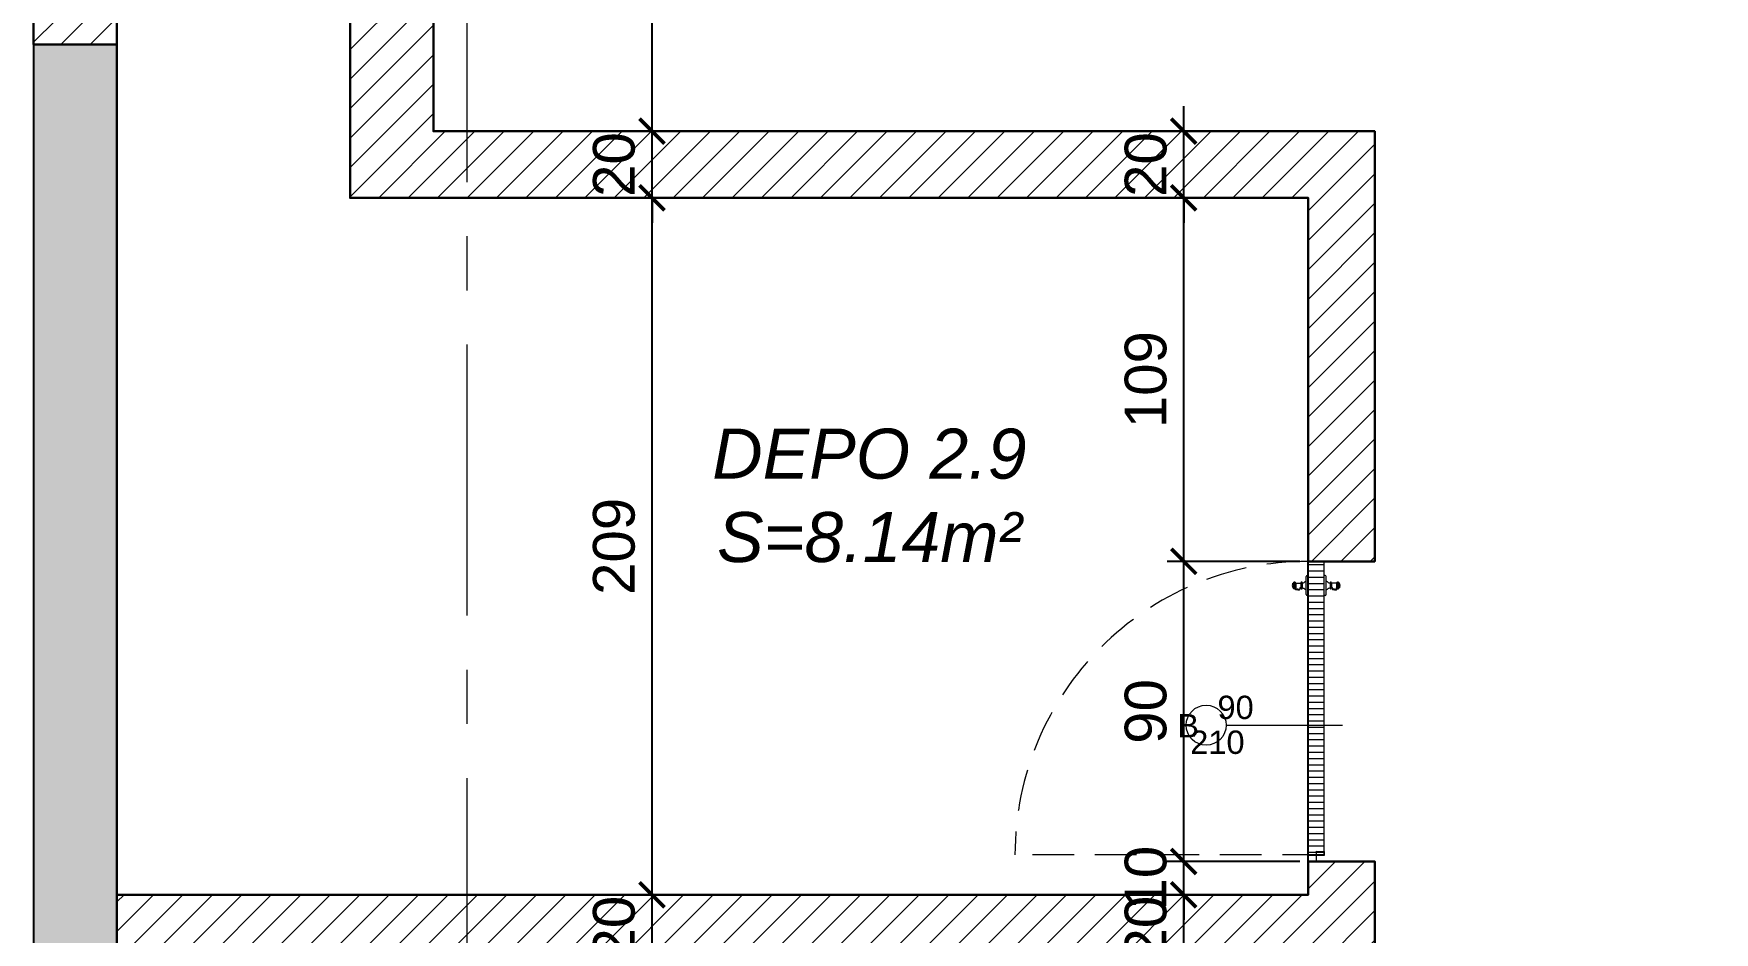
# Model space of a CAD drawing. Header units: centimetres. Extents: x 54080 to 84019, y -57712 to -39496.
# Drawn here: x 56108 to 56612, y -51799 to -51529 of the extents above; entities that cross this region are included whole.
import ezdxf

# ---------------------------------------------------------------- set-up
doc = ezdxf.new("R2010")
doc.units = ezdxf.units.CM
doc.header["$LTSCALE"] = 50
doc.header["$MEASUREMENT"] = 0
for name, pattern in [('AXES', [2, 1.25, -0.25, 0.25, -0.25]), ('CACHE', [0.375, 0.25, -0.125]), ('CONTINU', [0])]:
    doc.linetypes.add(name, pattern=pattern)
doc.layers.get('0').update_dxf_attribs({"color": 8})
for name, color, linetype in [('AXES', 10, 'AXES'), ('BETON COUPE', 3, 'CONTINU'), ('BETON TRAME', 252, 'Continuous'), ('COTE 50ème', 1, 'Continuous'), ('TEXTE', 7, 'Continuous')]:
    doc.layers.add(name, color=color, linetype=linetype)
for name, color, linetype, lineweight in [('BETON HACHURE', 253, 'Continuous', 13), ('door', 44, 'Continuous', 5), ('MACONNERIE COUPE', 7, 'Continuous', 30), ('MACONNERIE HACHURE', 253, 'Continuous', 13)]:
    doc.layers.add(name, color=color, linetype=linetype, lineweight=lineweight)
doc.layers.add('FMULT', color=150, linetype='Continuous', plot=False)
doc.styles.add('GENERATED_STYLE_1', font='arial.ttf')
doc.styles.add('RS_TEXT_1.50', font='arial.ttf', dxfattribs={"height": 12.5})
doc.styles.add('RS_TXT_50', font='arial.ttf', dxfattribs={"height": 12.5})
doc.dimstyles.new('RS_50CM_LINEAIRE', dxfattribs={"dimscale": 5, "dimtxt": 12.5, "dimasz": 1.5, "dimexe": 1, "dimexo": 2.5, "dimgap": 1, "dimtad": 1, "dimdec": 1, "dimrnd": 0.5, "dimdsep": 46, "dimtxsty": 'RS_TXT_50', "dimblk1": 'ARCHTICK', "dimblk2": 'ARCHTICK', "dimsah": 1, "dimcen": 2.5, "dimdle": 1, "dimclrt": 4, "dimadec": 0, "dimazin": 2, "dimtfac": 1, "dimtdec": 1, "dimtix": 1, "dimtmove": 2, "dimatfit": 3, "dimfxl": 1, "dimtolj": 1, "dimtzin": 0, "dimarcsym": 0})

# ---------------------------------------------------------------- blocks, each defined once
blk = doc.blocks.new('A$C99aa3423')
at = {"layer": 'AXES', "lineweight": 5, "ltscale": 1.3}
blk.add_line((35, 1580), (35, -1344.97), dxfattribs=at)
blk = doc.blocks.new('_ArchTick')
at = {"color": 0, "linetype": 'ByBlock', "const_width": 0.15}
blk.add_lwpolyline([(-0.5, -0.5), (0.5, 0.5)], dxfattribs=at)
blk = doc.blocks.new('*D933')
at = {"layer": 'COTE 50ème', "color": 0, "lineweight": -2, "ltscale": 0.5, "transparency": 16777216}
for p, q in [((56293.27, -51787.36), (56293.27, -51779.86)), ((56270.17, -51787.36), (56298.27, -51787.36)), ((56293.27, -51807.36), (56293.27, -51787.36)), ((56270.17, -51807.36), (56298.27, -51807.36)), ((56293.27, -51807.36), (56293.27, -51814.86))]:
    blk.add_line(p, q, dxfattribs=at)
at = {"layer": 'Defpoints', "color": 0, "ltscale": 0.5, "transparency": 16777216}
for p in [(56257.67, -51787.36), (56293.27, -51787.36), (56257.67, -51807.36)]:
    blk.add_point(p, dxfattribs=at)
at = {"layer": 'COTE 50ème', "color": 0, "lineweight": -2, "ltscale": 0.5, "transparency": 16777216, "xscale": 7.5, "yscale": 7.5, "zscale": 7.5}
for p, rotation in [((56293.27, -51787.36), 270), ((56293.27, -51807.36), 90)]:
    blk.add_blockref('_ArchTick', p, dxfattribs=dict(at, rotation=rotation))
at = {"layer": 'COTE 50ème', "color": 4, "ltscale": 0.5, "transparency": 16777216, "insert": (56281.88, -51797.36), "char_height": 12.5, "attachment_point": 5, "rotation": 90, "style": 'RS_TXT_50'}
blk.add_mtext('\\A1;20', dxfattribs=at)
blk = doc.blocks.new('*D934')
at = {"layer": 'COTE 50ème', "color": 0, "lineweight": -2, "ltscale": 0.5, "transparency": 16777216}
for p, q in [((56293.27, -51792.36), (56293.27, -51573.36)), ((56250.17, -51578.36), (56298.27, -51578.36)), ((56270.17, -51787.36), (56298.27, -51787.36))]:
    blk.add_line(p, q, dxfattribs=at)
at = {"layer": 'Defpoints', "color": 0, "ltscale": 0.5, "transparency": 16777216}
for p in [(56237.67, -51578.36), (56293.27, -51578.36), (56257.67, -51787.36)]:
    blk.add_point(p, dxfattribs=at)
at = {"layer": 'COTE 50ème', "color": 0, "lineweight": -2, "ltscale": 0.5, "transparency": 16777216, "xscale": 7.5, "yscale": 7.5, "zscale": 7.5}
for p, rotation in [((56293.27, -51578.36), 90), ((56293.27, -51787.36), 270)]:
    blk.add_blockref('_ArchTick', p, dxfattribs=dict(at, rotation=rotation))
at = {"layer": 'COTE 50ème', "color": 4, "ltscale": 0.5, "transparency": 16777216, "insert": (56281.88, -51682.86), "char_height": 12.5, "attachment_point": 5, "rotation": 90, "style": 'RS_TXT_50'}
blk.add_mtext('\\A1;209', dxfattribs=at)
blk = doc.blocks.new('*D935')
at = {"layer": 'COTE 50ème', "color": 0, "lineweight": -2, "ltscale": 0.5, "transparency": 16777216}
for p, q in [((56293.27, -51558.36), (56293.27, -51550.86)), ((56262.73, -51558.36), (56298.27, -51558.36)), ((56293.27, -51578.36), (56293.27, -51558.36)), ((56250.17, -51578.36), (56298.27, -51578.36)), ((56293.27, -51578.36), (56293.27, -51585.86))]:
    blk.add_line(p, q, dxfattribs=at)
at = {"layer": 'Defpoints', "color": 0, "ltscale": 0.5, "transparency": 16777216}
for p in [(56250.23, -51558.36), (56293.27, -51558.36), (56237.67, -51578.36)]:
    blk.add_point(p, dxfattribs=at)
at = {"layer": 'COTE 50ème', "color": 0, "lineweight": -2, "ltscale": 0.5, "transparency": 16777216, "xscale": 7.5, "yscale": 7.5, "zscale": 7.5}
for p, rotation in [((56293.27, -51558.36), 270), ((56293.27, -51578.36), 90)]:
    blk.add_blockref('_ArchTick', p, dxfattribs=dict(at, rotation=rotation))
at = {"layer": 'COTE 50ème', "color": 4, "ltscale": 0.5, "transparency": 16777216, "insert": (56281.88, -51568.36), "char_height": 12.5, "attachment_point": 5, "rotation": 90, "style": 'RS_TXT_50'}
blk.add_mtext('\\A1;20', dxfattribs=at)
blk = doc.blocks.new('*D936')
at = {"layer": 'COTE 50ème', "color": 0, "lineweight": -2, "ltscale": 0.5, "transparency": 16777216}
for p, q in [((56293.27, -51563.36), (56293.27, -51412.36)), ((56240.17, -51417.36), (56298.27, -51417.36)), ((56262.73, -51558.36), (56298.27, -51558.36))]:
    blk.add_line(p, q, dxfattribs=at)
at = {"layer": 'Defpoints', "color": 0, "ltscale": 0.5, "transparency": 16777216}
for p in [(56227.67, -51417.36), (56293.27, -51417.36), (56250.23, -51558.36)]:
    blk.add_point(p, dxfattribs=at)
at = {"layer": 'COTE 50ème', "color": 0, "lineweight": -2, "ltscale": 0.5, "transparency": 16777216, "xscale": 7.5, "yscale": 7.5, "zscale": 7.5}
for p, rotation in [((56293.27, -51417.36), 90), ((56293.27, -51558.36), 270)]:
    blk.add_blockref('_ArchTick', p, dxfattribs=dict(at, rotation=rotation))
at = {"layer": 'COTE 50ème', "color": 4, "ltscale": 0.5, "transparency": 16777216, "insert": (56281.99, -51487.86), "char_height": 12.5, "attachment_point": 5, "rotation": 90, "style": 'RS_TXT_50'}
blk.add_mtext('\\A1;141', dxfattribs=at)
blk = doc.blocks.new('*D1187')
at = {"layer": 'COTE 50ème', "color": 0, "lineweight": -2, "ltscale": 0.5, "transparency": 16777216}
for p, q in [((56452.83, -51787.36), (56452.83, -51779.86)), ((56477.67, -51787.36), (56447.83, -51787.36)), ((56452.83, -51807.36), (56452.83, -51787.36)), ((56477.67, -51807.36), (56447.83, -51807.36)), ((56452.83, -51807.36), (56452.83, -51814.86))]:
    blk.add_line(p, q, dxfattribs=at)
at = {"layer": 'Defpoints', "color": 0, "ltscale": 0.5, "transparency": 16777216}
for p in [(56452.83, -51787.36), (56490.17, -51787.36), (56490.17, -51807.36)]:
    blk.add_point(p, dxfattribs=at)
at = {"layer": 'COTE 50ème', "color": 0, "lineweight": -2, "ltscale": 0.5, "transparency": 16777216, "xscale": 7.5, "yscale": 7.5, "zscale": 7.5}
for p, rotation in [((56452.83, -51787.36), 270), ((56452.83, -51807.36), 90)]:
    blk.add_blockref('_ArchTick', p, dxfattribs=dict(at, rotation=rotation))
at = {"layer": 'COTE 50ème', "color": 4, "ltscale": 0.5, "transparency": 16777216, "insert": (56441.45, -51797.36), "char_height": 12.5, "attachment_point": 5, "rotation": 90, "style": 'RS_TXT_50'}
blk.add_mtext('\\A1;20', dxfattribs=at)
blk = doc.blocks.new('*D1188')
at = {"layer": 'COTE 50ème', "color": 0, "lineweight": -2, "ltscale": 0.5, "transparency": 16777216}
for p, q in [((56452.83, -51777.36), (56452.83, -51769.86)), ((56487.67, -51777.36), (56447.83, -51777.36)), ((56452.83, -51787.36), (56452.83, -51777.36)), ((56477.67, -51787.36), (56447.83, -51787.36)), ((56452.83, -51787.36), (56452.83, -51794.86))]:
    blk.add_line(p, q, dxfattribs=at)
at = {"layer": 'Defpoints', "color": 0, "ltscale": 0.5, "transparency": 16777216}
for p in [(56452.83, -51777.36), (56500.17, -51777.36), (56490.17, -51787.36)]:
    blk.add_point(p, dxfattribs=at)
at = {"layer": 'COTE 50ème', "color": 0, "lineweight": -2, "ltscale": 0.5, "transparency": 16777216, "xscale": 7.5, "yscale": 7.5, "zscale": 7.5}
for p, rotation in [((56452.83, -51777.36), 270), ((56452.83, -51787.36), 90)]:
    blk.add_blockref('_ArchTick', p, dxfattribs=dict(at, rotation=rotation))
at = {"layer": 'COTE 50ème', "color": 4, "ltscale": 0.5, "transparency": 16777216, "insert": (56441.45, -51782.36), "char_height": 12.5, "attachment_point": 5, "rotation": 90, "style": 'RS_TXT_50'}
blk.add_mtext('\\A1;10', dxfattribs=at)
blk = doc.blocks.new('*D1189')
at = {"layer": 'COTE 50ème', "color": 0, "lineweight": -2, "ltscale": 0.5, "transparency": 16777216}
for p, q in [((56452.83, -51782.36), (56452.83, -51682.36)), ((56487.67, -51687.36), (56447.83, -51687.36)), ((56487.67, -51777.36), (56447.83, -51777.36))]:
    blk.add_line(p, q, dxfattribs=at)
at = {"layer": 'Defpoints', "color": 0, "ltscale": 0.5, "transparency": 16777216}
for p in [(56452.83, -51687.36), (56500.17, -51687.36), (56500.17, -51777.36)]:
    blk.add_point(p, dxfattribs=at)
at = {"layer": 'COTE 50ème', "color": 0, "lineweight": -2, "ltscale": 0.5, "transparency": 16777216, "xscale": 7.5, "yscale": 7.5, "zscale": 7.5}
for p, rotation in [((56452.83, -51687.36), 90), ((56452.83, -51777.36), 270)]:
    blk.add_blockref('_ArchTick', p, dxfattribs=dict(at, rotation=rotation))
at = {"layer": 'COTE 50ème', "color": 4, "ltscale": 0.5, "transparency": 16777216, "insert": (56441.45, -51732.36), "char_height": 12.5, "attachment_point": 5, "rotation": 90, "style": 'RS_TXT_50'}
blk.add_mtext('\\A1;90', dxfattribs=at)
blk = doc.blocks.new('*D1190')
at = {"layer": 'COTE 50ème', "color": 0, "lineweight": -2, "ltscale": 0.5, "transparency": 16777216}
for p, q in [((56452.83, -51692.36), (56452.83, -51573.36)), ((56477.67, -51578.36), (56447.83, -51578.36)), ((56487.67, -51687.36), (56447.83, -51687.36))]:
    blk.add_line(p, q, dxfattribs=at)
at = {"layer": 'Defpoints', "color": 0, "ltscale": 0.5, "transparency": 16777216}
for p in [(56452.83, -51578.36), (56490.17, -51578.36), (56500.17, -51687.36)]:
    blk.add_point(p, dxfattribs=at)
at = {"layer": 'COTE 50ème', "color": 0, "lineweight": -2, "ltscale": 0.5, "transparency": 16777216, "xscale": 7.5, "yscale": 7.5, "zscale": 7.5}
for p, rotation in [((56452.83, -51578.36), 90), ((56452.83, -51687.36), 270)]:
    blk.add_blockref('_ArchTick', p, dxfattribs=dict(at, rotation=rotation))
at = {"layer": 'COTE 50ème', "color": 4, "ltscale": 0.5, "transparency": 16777216, "insert": (56441.45, -51632.86), "char_height": 12.5, "attachment_point": 5, "rotation": 90, "style": 'RS_TXT_50'}
blk.add_mtext('\\A1;109', dxfattribs=at)
blk = doc.blocks.new('*D1191')
at = {"layer": 'COTE 50ème', "color": 0, "lineweight": -2, "ltscale": 0.5, "transparency": 16777216}
for p, q in [((56452.83, -51558.36), (56452.83, -51550.86)), ((56477.67, -51558.36), (56447.83, -51558.36)), ((56452.83, -51578.36), (56452.83, -51558.36)), ((56477.67, -51578.36), (56447.83, -51578.36)), ((56452.83, -51578.36), (56452.83, -51585.86))]:
    blk.add_line(p, q, dxfattribs=at)
at = {"layer": 'Defpoints', "color": 0, "ltscale": 0.5, "transparency": 16777216}
for p in [(56452.83, -51558.36), (56490.17, -51558.36), (56490.17, -51578.36)]:
    blk.add_point(p, dxfattribs=at)
at = {"layer": 'COTE 50ème', "color": 0, "lineweight": -2, "ltscale": 0.5, "transparency": 16777216, "xscale": 7.5, "yscale": 7.5, "zscale": 7.5}
for p, rotation in [((56452.83, -51558.36), 270), ((56452.83, -51578.36), 90)]:
    blk.add_blockref('_ArchTick', p, dxfattribs=dict(at, rotation=rotation))
at = {"layer": 'COTE 50ème', "color": 4, "ltscale": 0.5, "transparency": 16777216, "insert": (56441.45, -51568.36), "char_height": 12.5, "attachment_point": 5, "rotation": 90, "style": 'RS_TXT_50'}
blk.add_mtext('\\A1;20', dxfattribs=at)

msp = doc.modelspace()

# ---------------------------------------------------------------- hatches: boundary and pattern name
at = {"layer": 'BETON HACHURE', "transparency": 33554585}
h = msp.add_hatch(dxfattribs=at)
h.set_pattern_fill('ANSI37', color=256, scale=50, angle=270, style=0)
h.set_pattern_definition([(315, (861.459, 19655.393), (4.4194174, 4.4194174), []), (45, (861.459, 19655.393), (-4.4194174, 4.4194174), [])])
h.paths.add_polyline_path([(56357.67, -51847.22), (56382.67, -51847.22), (56382.67, -52172.22), (56357.67, -52172.22)], flags=0)
h.paths.add_polyline_path([(56357.67, -51847.22), (56382.67, -51847.22), (56382.67, -52172.22), (56357.67, -52172.22)], flags=0)
h.paths.add_polyline_path([(58537.67, -51987.36), (58537.67, -52037.36), (58617.67, -52037.36), (58617.67, -51987.36)], flags=0)
h.paths.add_polyline_path([(58157.67, -51987.36), (58157.67, -52037.36), (58237.67, -52037.36), (58237.67, -51987.36)], flags=0)
edge = h.paths.add_edge_path(flags=0)
edge.add_arc((58197.67, -50672.36), 40, 0, 360)
edge = h.paths.add_edge_path(flags=0)
edge.add_arc((58197.67, -49997.36), 40, 0, 360)
edge = h.paths.add_edge_path(flags=0)
edge.add_arc((58197.67, -51272.36), 40, 0, 360)
h.paths.add_polyline_path([(59277.67, -49527.22), (54853.83, -49527.22), (54464.54, -54263.92), (59277.59, -54736.58), (59277.67, -54713.51)])
edge = h.paths.add_edge_path(flags=0)
edge.add_arc((58197.67, -51272.36), 40, 0, 360)
h.paths.add_polyline_path([(56982.67, -49552.22), (56982.67, -49972.36), (57007.67, -49972.36), (57007.67, -49552.22), (58577.68, -49552.22), (58577.67, -50022.36), (58617.67, -50022.36), (58617.67, -49552.22), (59247.67, -49552.22), (59247.67, -51282.36), (58617.67, -51282.36), (58617.67, -50647.36), (58577.67, -50647.36), (58577.67, -51312.36), (59247.67, -51312.36), (59247.67, -52057.36), (58577.67, -52057.36), (58577.67, -53447.36), (58617.67, -53447.36), (58617.67, -52087.36), (59247.67, -52087.36), (59247.67, -54709.01), (58245.17, -54610.07), (58245.17, -54122.36), (58220.17, -54122.36), (58220.17, -54607.62), (56915.17, -54479.46), (56915.17, -54122.36), (56890.17, -54122.36), (56890.17, -54477.01), (55702.67, -54360.39), (55702.67, -54122.36), (55652.67, -54122.36), (55652.67, -54355.48), (54491.47, -54241.45), (54666.86, -52107.36), (54872.67, -52107.36), (54872.67, -52057.36), (54670.97, -52057.36), (54672.82, -52037.36), (54872.67, -52037.36), (54872.67, -51987.36), (54676.72, -51987.36), (54733.43, -51297.36), (54872.67, -51297.36), (54872.67, -51247.36), (54737.54, -51247.36), (54782.74, -50697.36), (54872.67, -50697.36), (54872.67, -50647.36), (54786.85, -50647.36), (54876.86, -49552.22), (55655.17, -49552.22), (55655.17, -49972.36), (55680.17, -49972.36), (55680.17, -49552.22)], flags=16)
h.paths.add_polyline_path([(58157.67, -51232.36), (58157.67, -51312.36), (58237.67, -51312.36), (58237.67, -51232.36)], flags=0)
at = {"layer": 'BETON TRAME', "transparency": 33554559}
h = msp.add_hatch(color=256, dxfattribs=at)
h.dxf.hatch_style = 1
h.paths.add_polyline_path([(55742.67, -51297.36), (55707.67, -51297.36), (55707.67, -50647.36), (55742.67, -50647.36), (55742.67, -50822.36), (56202.67, -50822.36), (56202.67, -50647.36), (56237.67, -50647.36), (56237.67, -51297.36), (56202.67, -51297.36), (56202.67, -50862.36), (55992.67, -50862.36), (55992.67, -51192.36), (55952.67, -51192.36), (55952.67, -50862.36), (55742.67, -50862.36)])
h.paths.add_polyline_path([(54872.67, -49972.36), (54872.67, -50022.36), (55022.67, -50022.36), (55022.67, -49972.36)])
h.paths.add_polyline_path([(55592.67, -49972.36), (55592.67, -50022.36), (55742.67, -50022.36), (55742.67, -49972.36)])
h.paths.add_polyline_path([(56202.67, -49972.36), (56202.67, -50022.36), (56352.67, -50022.36), (56352.67, -49972.36)])
h.paths.add_polyline_path([(56922.67, -49972.36), (56922.67, -50022.36), (57072.67, -50022.36), (57072.67, -49972.36)])
h.paths.add_polyline_path([(56922.67, -50647.36), (56922.67, -50697.36), (57072.67, -50697.36), (57072.67, -50647.36)])
h.paths.add_polyline_path([(54872.67, -50647.36), (54872.67, -50697.36), (55022.67, -50697.36), (55022.67, -50647.36)])
h.paths.add_polyline_path([(54872.67, -51247.36), (54872.67, -51297.36), (55022.67, -51297.36), (55022.67, -51247.36)])
h.paths.add_polyline_path([(56922.67, -51247.36), (56922.67, -51297.36), (57072.67, -51297.36), (57072.67, -51247.36)])
h.paths.add_polyline_path([(56922.67, -51987.36), (56922.67, -52037.36), (57072.67, -52037.36), (57072.67, -51987.36)])
h.paths.add_polyline_path([(55022.67, -52037.36), (55022.67, -51987.36), (54872.67, -51987.36), (54872.67, -52037.36)])
h.paths.add_polyline_path([(55687.67, -51987.36), (55687.67, -52037.36), (55812.67, -52037.36), (55812.67, -51987.36)])
h.paths.add_polyline_path([(56132.67, -51987.36), (56132.67, -52037.36), (56257.67, -52037.36), (56257.67, -51987.36)])
h.paths.add_polyline_path([(56107.67, -52037.36), (56132.67, -52037.36), (56132.67, -51532.36), (56107.67, -51532.36)])
h.paths.add_polyline_path([(55812.67, -52037.36), (55837.67, -52037.36), (55837.67, -51532.36), (55812.67, -51532.36)])
at = {"layer": 'door'}
h = msp.add_hatch(dxfattribs=at)
h.set_pattern_fill('ANSI31', color=256, scale=15, angle=855)
h.set_pattern_definition([(180, (103793.602, -189662.0757), (-3e-15, -1.875), [])])
h.paths.add_polyline_path([(56494.94, -51775.39), (56494.94, -51687.36), (56490.22, -51687.36), (56490.22, -51775.39)])
at = {"layer": 'MACONNERIE HACHURE'}
h = msp.add_hatch(dxfattribs=at)
h.set_pattern_fill('ANSI31', color=256, scale=50, style=0)
h.paths.add_polyline_path([(54872.67, -54083.63), (54897.67, -54083.63), (54897.67, -54067.36), (54872.67, -54067.36)])
h.paths.add_polyline_path([(54760.13, -53887.22), (54520.58, -53887.22), (54522.64, -53862.22), (54760.13, -53862.22)])
h.paths.add_polyline_path([(54872.67, -54017.36), (54872.67, -53887.22), (54850.13, -53887.22), (54850.13, -53862.22), (54897.67, -53862.22), (54897.67, -54017.36)])
h.paths.add_polyline_path([(54872.67, -54173.63), (54897.67, -54173.63), (54897.67, -54281.34), (54872.67, -54278.88)])
h.paths.add_polyline_path([(54505.78, -54067.36), (54507.82, -54042.46), (54872.67, -54042.36), (54872.67, -54067.36)])
h.paths.add_polyline_path([(58577.67, -52057.36), (58597.67, -52057.36), (58597.67, -52037.36), (58577.67, -52037.36)])
h.paths.add_polyline_path([(55842.67, -50672.36), (56202.67, -50672.36), (56202.67, -50647.36), (55842.67, -50647.36)])
h.paths.add_polyline_path([(55752.67, -50672.36), (55742.67, -50672.36), (55742.67, -50647.36), (55752.67, -50647.36)])
h.paths.add_polyline_path([(57077.67, -53447.36), (57437.67, -53447.36), (57437.67, -53422.36), (57077.67, -53422.36)])
h.paths.add_polyline_path([(56987.67, -53447.36), (56977.67, -53447.36), (56977.67, -53422.36), (56987.67, -53422.36)])
h.paths.add_polyline_path([(58777.67, -49872.22), (58777.67, -49882.22), (58757.67, -49882.22), (58757.67, -49872.22), (58717.67, -49872.22), (58717.67, -49852.22), (59252.67, -49852.22), (59252.67, -49872.22)])
h.paths.add_polyline_path([(58777.67, -50092.22), (58777.67, -50102.22), (58757.67, -50102.22), (58757.67, -49972.22), (58777.67, -49972.22), (58777.67, -50072.22), (59252.67, -50072.22), (59252.67, -50092.22)])
h.paths.add_polyline_path([(58777.67, -50312.22), (58777.67, -50322.22), (58757.67, -50322.22), (58757.67, -50192.22), (58777.67, -50192.22), (58777.67, -50292.22), (59252.67, -50292.22), (59252.67, -50312.22)])
h.paths.add_polyline_path([(58777.67, -50532.22), (58777.67, -50542.22), (58757.67, -50542.22), (58757.67, -50412.22), (58777.67, -50412.22), (58777.67, -50512.22), (59247.67, -50512.22), (59247.67, -50532.22)])
h.paths.add_polyline_path([(58757.67, -50762.22), (58757.67, -50632.22), (58777.67, -50632.22), (58777.67, -50732.22), (59252.67, -50732.22), (59252.67, -50752.22), (58777.67, -50752.22), (58777.67, -50762.22)])
h.paths.add_polyline_path([(58777.67, -50852.22), (58757.67, -50852.22), (58757.67, -50952.22), (58717.67, -50952.22), (58717.67, -50972.22), (59252.67, -50972.22), (59252.67, -50952.22), (58777.67, -50952.22)])
h.paths.add_polyline_path([(58627.67, -49872.22), (58617.67, -49872.22), (58617.67, -49852.22), (58627.67, -49852.22)])
h.paths.add_polyline_path([(58627.67, -50972.22), (58617.67, -50972.22), (58617.67, -50952.22), (58627.67, -50952.22)])
h.paths.add_polyline_path([(58577.67, -51947.36), (58597.67, -51947.36), (58597.67, -51987.36), (58577.67, -51987.36)])
h.paths.add_polyline_path([(58577.67, -51747.36), (58597.67, -51747.36), (58597.67, -51312.36), (58577.67, -51312.36)])
h.paths.add_polyline_path([(57052.67, -52057.36), (57072.67, -52057.36), (57072.67, -52037.36), (57052.67, -52037.36)])
h.paths.add_polyline_path([(56237.67, -52057.36), (56257.67, -52057.36), (56257.67, -52037.36), (56237.67, -52037.36)])
h.paths.add_polyline_path([(55707.67, -52087.36), (55727.67, -52087.36), (55727.67, -52037.36), (55707.67, -52037.36)])
h.paths.add_polyline_path([(55837.67, -52007.36), (56107.67, -52007.36), (56107.67, -51987.36), (55837.67, -51987.36)])
h.paths.add_polyline_path([(57072.67, -52107.36), (57342.67, -52107.36), (57342.67, -52087.36), (57072.67, -52087.36)])
h.paths.add_polyline_path([(56670.17, -51987.36), (56670.17, -52097.36), (56690.17, -52097.36), (56690.17, -52007.36), (56922.67, -52007.36), (56922.67, -51987.36)])
h.paths.add_polyline_path([(56670.17, -52297.36), (56690.17, -52297.36), (56690.17, -52217.36), (57047.67, -52217.36), (57047.67, -52197.36), (56690.17, -52197.36), (56690.17, -52187.36), (56670.17, -52187.36)])
h.paths.add_polyline_path([(56670.17, -52497.36), (56690.17, -52497.36), (56690.17, -52417.36), (57047.67, -52417.36), (57047.67, -52397.36), (56690.17, -52397.36), (56690.17, -52387.36), (56670.17, -52387.36)])
h.paths.add_polyline_path([(56510.17, -52797.36), (56510.17, -52787.36), (56490.17, -52787.36), (56490.17, -52797.36), (56257.67, -52797.36), (56257.67, -52817.36), (56942.67, -52817.36), (56942.67, -52797.36), (56690.17, -52797.36), (56690.17, -52787.36), (56670.17, -52787.36), (56670.17, -52797.36)])
h.paths.add_polyline_path([(56510.17, -52697.36), (56510.17, -52587.36), (56490.17, -52587.36), (56490.17, -52597.36), (56127.67, -52597.36), (56127.67, -52617.36), (56490.17, -52617.36), (56490.17, -52697.36)])
h.paths.add_polyline_path([(56510.17, -52497.36), (56510.17, -52387.36), (56490.17, -52387.36), (56490.17, -52397.36), (56127.67, -52397.36), (56127.67, -52417.36), (56490.17, -52417.36), (56490.17, -52497.36)])
h.paths.add_polyline_path([(56510.17, -52187.36), (56490.17, -52187.36), (56490.17, -52197.36), (56127.67, -52197.36), (56127.67, -52217.36), (56490.17, -52217.36), (56490.17, -52297.36), (56510.17, -52297.36)])
h.paths.add_polyline_path([(56510.17, -51977.36), (56490.17, -51977.36), (56490.17, -51987.36), (56257.67, -51987.36), (56257.67, -52007.36), (56490.17, -52007.36), (56490.17, -52097.36), (56510.17, -52097.36)])
h.paths.add_polyline_path([(56490.17, -51887.36), (56510.17, -51887.36), (56510.17, -51777.36), (56490.17, -51777.36), (56490.17, -51787.36), (56132.67, -51787.36), (56132.67, -51807.36), (56490.17, -51807.36)])
h.paths.add_polyline_path([(57437.67, -52777.36), (57462.67, -52777.36), (57462.67, -52797.36), (57437.67, -52797.36)])
h.paths.add_polyline_path([(56202.67, -51317.36), (56227.67, -51317.36), (56227.67, -51297.36), (56202.67, -51297.36)])
h.paths.add_polyline_path([(56107.67, -53323.39), (56127.67, -53323.39), (56127.67, -52847.36), (56107.67, -52847.36)])
h.paths.add_polyline_path([(55682.67, -53222.36), (55702.67, -53222.36), (55702.67, -52927.36), (55682.67, -52927.36)])
h.paths.add_polyline_path([(55786, -51192.36), (55742.67, -51192.36), (55742.67, -51152.36), (55786, -51152.36)])
h.paths.add_polyline_path([(55952.67, -51192.36), (55912.67, -51192.36), (55912.67, -51152.36), (55952.67, -51152.36)])
h.paths.add_polyline_path([(56159.34, -51192.36), (56202.67, -51192.36), (56202.67, -51152.36), (56159.34, -51152.36)])
h.paths.add_polyline_path([(55992.67, -51192.36), (56032.67, -51192.36), (56032.67, -51152.36), (55992.67, -51152.36)])
h.paths.add_polyline_path([(57394.34, -52902.36), (57437.67, -52902.36), (57437.67, -52942.36), (57394.34, -52942.36)])
h.paths.add_polyline_path([(57227.67, -52902.36), (57267.67, -52902.36), (57267.67, -52942.36), (57227.67, -52942.36)])
h.paths.add_polyline_path([(57021, -52902.36), (56977.67, -52902.36), (56977.67, -52942.36), (57021, -52942.36)])
h.paths.add_polyline_path([(57187.67, -52902.36), (57147.67, -52902.36), (57147.67, -52942.36), (57187.67, -52942.36)])
h.paths.add_polyline_path([(55941, -52412.36), (55917.67, -52412.36), (55917.67, -52392.36), (55941, -52392.36)])
h.paths.add_polyline_path([(56107.67, -52412.36), (56067.67, -52412.36), (56067.67, -52392.36), (56107.67, -52392.36)])
h.paths.add_polyline_path([(55726, -52412.36), (55702.67, -52412.36), (55702.67, -52392.36), (55726, -52392.36)])
h.paths.add_polyline_path([(55892.67, -52412.36), (55852.67, -52412.36), (55852.67, -52392.36), (55892.67, -52392.36)])
h.paths.add_polyline_path([(55682.67, -52518.36), (55702.67, -52518.36), (55702.67, -52412.36), (55682.67, -52412.36)])
h.paths.add_polyline_path([(55682.67, -52797.36), (55702.67, -52797.36), (55702.67, -52737.36), (55682.67, -52737.36)])
h.paths.add_polyline_path([(56107.67, -52797.36), (56127.67, -52797.36), (56127.67, -52412.36), (56107.67, -52412.36)])
h.paths.add_polyline_path([(57437.67, -52677.36), (57437.67, -52637.36), (57342.67, -52637.36), (57342.67, -52562.36), (57367.67, -52562.36), (57367.67, -52627.36), (57462.67, -52627.36), (57462.67, -52677.36)])
h.paths.add_polyline_path([(56202.67, -51417.36), (56202.67, -51457.36), (56107.67, -51457.36), (56107.67, -51532.36), (56132.67, -51532.36), (56132.67, -51482.36), (56202.67, -51482.36), (56202.67, -51578.36), (56490.17, -51578.36), (56490.17, -51687.36), (56510.17, -51687.36), (56510.17, -51558.36), (56227.67, -51558.36), (56227.67, -51417.36)])
h.paths.add_polyline_path([(55742.67, -51297.36), (55742.67, -51457.36), (55837.67, -51457.36), (55837.67, -51532.36), (55812.67, -51532.36), (55812.67, -51482.36), (55717.67, -51482.36), (55717.67, -51297.36)])
h.paths.add_polyline_path([(56107.67, -53343.36), (55702.67, -53343.36), (55702.67, -53343.36), (56107.67, -53343.36)])
h.paths.add_polyline_path([(56977.67, -52797.36), (56977.67, -52637.36), (57072.67, -52637.36), (57072.67, -52562.36), (57047.67, -52562.36), (57047.67, -52627.36), (56977.67, -52627.36), (56977.67, -52597.36), (56690.17, -52597.36), (56690.17, -52587.36), (56670.17, -52587.36), (56670.17, -52697.36), (56690.17, -52697.36), (56690.17, -52617.36), (56952.67, -52617.36), (56952.67, -52797.36)])

# ---------------------------------------------------------------- linework, layer by layer
at = {"layer": 'BETON COUPE'}
msp.add_lwpolyline([(56107.67, -52037.36), (56132.67, -52037.36), (56132.67, -51532.36), (56107.67, -51532.36)], close=True, dxfattribs=at)
at = {"layer": 'door'}
for p, q in [((56489.62, -51697.3), (56489.62, -51691.9)), ((56489.92, -51691.6), (56490.22, -51691.6)), ((56490.22, -51697.6), (56490.22, -51691.6)), ((56495.24, -51691.6), (56494.94, -51691.6)), ((56494.94, -51697.6), (56494.94, -51691.6)), ((56495.54, -51697.3), (56495.54, -51691.9)), ((56485.58, -51693.92), (56485.7, -51693.92)), ((56485.58, -51694.05), (56485.58, -51693.92)), ((56485.58, -51694.05), (56485.58, -51695.15)), ((56485.58, -51695.15), (56485.58, -51695.28)), ((56485.58, -51695.28), (56485.7, -51695.28)), ((56485.7, -51693.92), (56485.7, -51695.28)), ((56485.95, -51693.67), (56485.95, -51695.53)), ((56486.2, -51695.53), (56486.2, -51693.67)), ((56486.45, -51693.92), (56487.82, -51693.92)), ((56486.45, -51693.92), (56486.45, -51695.28)), ((56486.45, -51695.47), (56486.45, -51695.28)), ((56487.04, -51695.65), (56486.47, -51695.65)), ((56487.04, -51695.87), (56486.47, -51695.87)), ((56487.04, -51695.65), (56487.61, -51695.65)), ((56487.04, -51695.87), (56487.61, -51695.87)), ((56487.63, -51695.47), (56487.63, -51695.47)), ((56487.82, -51695.28), (56487.82, -51695.28)), ((56487.99, -51693.77), (56487.99, -51695.44)), ((56488.39, -51693.77), (56488.39, -51695.44)), ((56496.77, -51693.77), (56496.77, -51695.44)), ((56497.17, -51693.77), (56497.17, -51695.44)), ((56498.71, -51693.92), (56497.34, -51693.92)), ((56497.35, -51695.28), (56497.34, -51695.28)), ((56497.53, -51695.47), (56497.53, -51695.47)), ((56498.12, -51695.65), (56497.55, -51695.65)), ((56498.12, -51695.87), (56497.55, -51695.87)), ((56498.12, -51695.65), (56498.69, -51695.65)), ((56498.12, -51695.87), (56498.69, -51695.87)), ((56498.71, -51693.92), (56498.71, -51695.28)), ((56498.71, -51695.47), (56498.71, -51695.28)), ((56498.96, -51695.53), (56498.96, -51693.67)), ((56499.21, -51693.67), (56499.21, -51695.53)), ((56499.46, -51693.92), (56499.46, -51695.28)), ((56499.58, -51693.92), (56499.46, -51693.92)), ((56499.58, -51695.28), (56499.46, -51695.28)), ((56499.58, -51694.05), (56499.58, -51693.92)), ((56499.58, -51694.05), (56499.58, -51695.15)), ((56499.58, -51695.15), (56499.58, -51695.28)), ((56489.92, -51697.6), (56490.22, -51697.6)), ((56495.24, -51697.6), (56494.94, -51697.6)), ((56465.56, -51736.49), (56500.52, -51736.49))]:
    msp.add_line(p, q, dxfattribs=at)
at = {"layer": 'door', "linetype": 'CACHE'}
msp.add_line((56494.94, -51775.39), (56402.19, -51775.39), dxfattribs=at)
at = {"layer": 'door'}
for points in [[(56494.94, -51775.39), (56494.94, -51687.36), (56490.22, -51687.36), (56490.22, -51775.39), (56494.94, -51775.39)], [(56492.67, -51777.36), (56492.67, -51774.22), (56494.99, -51774.34), (56494.99, -51775.6), (56490.17, -51775.6), (56490.17, -51777.36), (56492.67, -51777.36)]]:
    msp.add_lwpolyline(points, dxfattribs=at)
msp.add_circle((56459.56, -51736.49), 6, dxfattribs=at)
at = {"layer": 'door', "linetype": 'CACHE'}
msp.add_arc((56490.22, -51775.39), 88.03, 90, 180, dxfattribs=at)
at = {"layer": 'door'}
for centre, radius, start, end in [((56489.92, -51691.9), 0.3, 90, 180), ((56495.24, -51691.9), 0.3, 0, 90), ((56486.32, -51694.6), 0.929, 143.4104, 216.5896), ((56485.95, -51693.92), 0.251, 90.115, 179.885), ((56485.95, -51695.28), 0.251, 180.115, 269.885), ((56486.08, -51693.67), 0.125, 0, 180), ((56486.08, -51695.53), 0.125, 180, 0), ((56486.2, -51693.92), 0.251, 0.115, 89.885), ((56486.2, -51695.28), 0.251, 270.115, 359.885), ((56486.47, -51695.76), 0.11, 90.0106, 269.9894), ((56486.47, -51695.6), 0.0561, 142.0366, 266.2903), ((56486.24, -51695.46), 0.215, 332.3858, 357.2971), ((56487.61, -51695.6), 0.0561, 273.7097, 37.9634), ((56487.61, -51695.76), 0.11, 270.0106, 89.9894), ((56487.82, -51695.47), 0.191, 91.8485, 181.2574), ((56487.84, -51695.46), 0.215, 182.7029, 207.6142), ((56487.82, -51693.75), 0.171, 270.2175, 354.941), ((56487.82, -51695.45), 0.171, 5.059, 89.7825), ((56488.19, -51693.77), 0.2, 0, 180), ((56488.19, -51695.44), 0.2, 180, 0), ((56488.57, -51692.94), 0.841, 257.9295, 315.6311), ((56488.57, -51696.26), 0.841, 44.3689, 102.0705), ((56489.62, -51693.92), 0.6, 90, 139.4092), ((56489.62, -51695.28), 0.6, 220.5908, 270), ((56495.54, -51693.92), 0.6, 40.5908, 90), ((56495.54, -51695.28), 0.6, 270, 319.4092), ((56496.59, -51692.94), 0.841, 224.3689, 282.0705), ((56496.59, -51696.26), 0.841, 77.9295, 135.6311), ((56496.97, -51693.77), 0.2, 0, 180), ((56496.97, -51695.44), 0.2, 180, 0), ((56497.34, -51693.75), 0.171, 185.059, 269.7825), ((56497.34, -51695.45), 0.171, 90.2175, 174.941), ((56497.34, -51695.47), 0.191, 358.7426, 88.1515), ((56497.55, -51695.76), 0.11, 90.0106, 269.9894), ((56497.55, -51695.6), 0.0561, 142.0366, 266.2903), ((56497.32, -51695.46), 0.215, 332.3858, 357.2971), ((56498.69, -51695.6), 0.0561, 273.7097, 37.9634), ((56498.69, -51695.76), 0.11, 270.0106, 89.9894), ((56498.96, -51693.92), 0.251, 90.115, 179.885), ((56498.96, -51695.28), 0.251, 180.115, 269.885), ((56498.92, -51695.46), 0.215, 182.7029, 207.6142), ((56499.08, -51693.67), 0.125, 0, 180), ((56499.08, -51695.53), 0.125, 180, 0), ((56499.21, -51693.92), 0.251, 0.115, 89.885), ((56499.21, -51695.28), 0.251, 270.115, 359.885), ((56498.84, -51694.6), 0.929, 323.4104, 36.5896), ((56489.92, -51697.3), 0.3, 180, 270), ((56495.24, -51697.3), 0.3, 270, 0)]:
    msp.add_arc(centre, radius, start, end, dxfattribs=at)
at = {"layer": 'FMULT', "ltscale": 0.5}
msp.add_lwpolyline([(56132.67, -51482.36), (56132.67, -51787.36), (56490.17, -51787.36), (56490.17, -51578.36), (56202.67, -51578.36), (56202.67, -51482.36)], close=True, dxfattribs=at)
at = {"layer": 'MACONNERIE COUPE'}
msp.add_lwpolyline([(56202.67, -51417.36), (56202.67, -51457.36), (56107.67, -51457.36), (56107.67, -51532.36), (56132.67, -51532.36), (56132.67, -51482.36), (56202.67, -51482.36), (56202.67, -51578.36), (56490.17, -51578.36), (56490.17, -51687.36), (56510.17, -51687.36), (56510.17, -51558.36), (56227.67, -51558.36), (56227.67, -51417.36)], close=True, dxfattribs=at)
at = {"layer": 'MACONNERIE COUPE', "ltscale": 0.5}
msp.add_lwpolyline([(56490.17, -51887.36), (56510.17, -51887.36), (56510.17, -51777.36), (56490.17, -51777.36), (56490.17, -51787.36), (56132.67, -51787.36), (56132.67, -51807.36), (56490.17, -51807.36)], close=True, dxfattribs=at)

# ---------------------------------------------------------------- block references
at = {"layer": 'MACONNERIE COUPE', "lineweight": 5, "ltscale": 0.5}
msp.add_blockref('A$C99aa3423', (56202.67, -50862.36), dxfattribs=at)

# ---------------------------------------------------------------- texts
at = {"layer": 'door', "char_height": 7, "style": 'GENERATED_STYLE_1'}
for s, insert, attachment_point in [('\\A1;\\pt0;90', (56473.83, -51734.74), 9), ('\\A1;\\pt0;B', (56457.42, -51733.16), 3), ('\\A1;\\pt0;210', (56471.09, -51745.2), 9)]:
    msp.add_mtext(s, dxfattribs=dict(at, insert=insert, attachment_point=attachment_point))
at = {"layer": 'TEXTE', "insert": (56358.49, -51667.66), "char_height": 25, "width": 440.821, "attachment_point": 5, "style": 'RS_TEXT_1.50'}
msp.add_mtext('{\\fArial|b0|i1|c0|p34;\\H0.6x;DEPO 2.9\\PS=8.14m²}', dxfattribs=at)

# ---------------------------------------------------------------- dimensions: what is measured, and where the dimension line sits
at = {"layer": 'COTE 50ème', "ltscale": 0.5}
for base, p1, p2, picture, middle in [((56293.27, -51417.36), (56250.23, -51558.36), (56227.67, -51417.36), '*D936', (56281.99, -51487.86)), ((56293.27, -51558.36), (56237.67, -51578.36), (56250.23, -51558.36), '*D935', (56281.88, -51568.36)), ((56452.83, -51558.36), (56490.17, -51578.36), (56490.17, -51558.36), '*D1191', (56441.45, -51568.36)), ((56293.27, -51578.36), (56257.67, -51787.36), (56237.67, -51578.36), '*D934', (56281.88, -51682.86)), ((56452.83, -51578.36), (56500.17, -51687.36), (56490.17, -51578.36), '*D1190', (56441.45, -51632.86)), ((56452.83, -51687.36), (56500.17, -51777.36), (56500.17, -51687.36), '*D1189', (56441.45, -51732.36)), ((56452.83, -51777.36), (56490.17, -51787.36), (56500.17, -51777.36), '*D1188', (56441.45, -51782.36)), ((56293.27, -51787.36), (56257.67, -51807.36), (56257.67, -51787.36), '*D933', (56281.88, -51797.36)), ((56452.83, -51787.36), (56490.17, -51807.36), (56490.17, -51787.36), '*D1187', (56441.45, -51797.36))]:
    dim = msp.add_linear_dim(base=base, p1=p1, p2=p2, angle=90, dimstyle='RS_50CM_LINEAIRE', dxfattribs=at)
    dim.commit()
    dim.dimension.update_dxf_attribs({"geometry": picture, "text_midpoint": middle})

doc.saveas('drawing.dxf')
